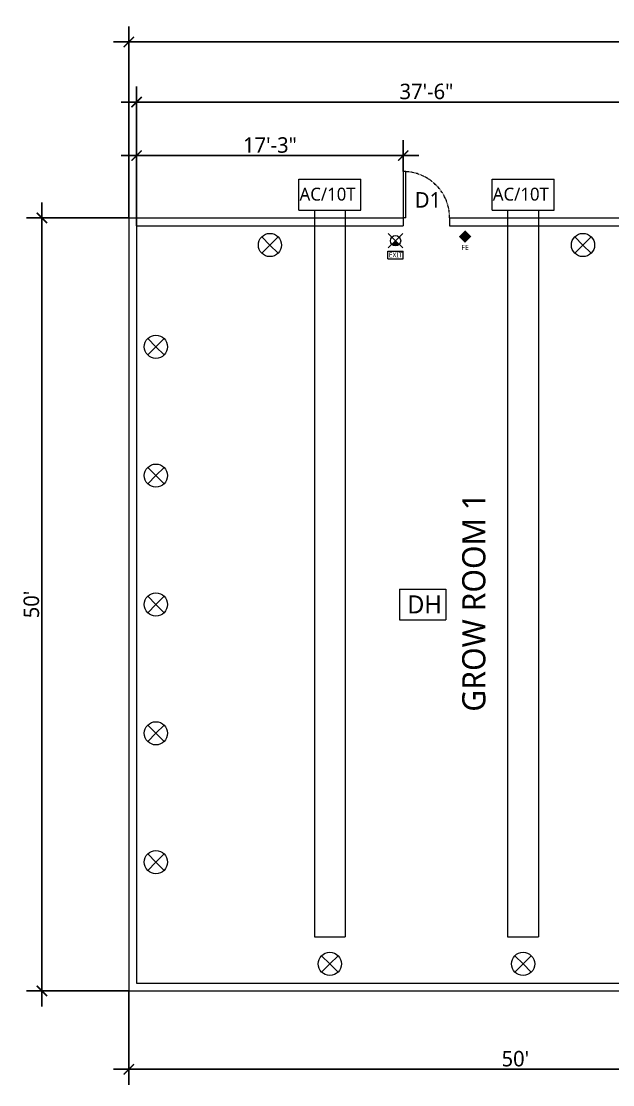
# Model space of a CAD drawing. Header units: feet. Extents: x -21894 to -15366, y -14204 to -9109.
# Drawn here: x -20604 to -20145, y -13116 to -12291 of the extents above; entities that cross this region are included whole.
import ezdxf

# ---------------------------------------------------------------- set-up
doc = ezdxf.new("R2010")
doc.units = ezdxf.units.FT
doc.header["$MEASUREMENT"] = 0
doc.linetypes.add('CENTERX2', pattern=[4, 2.5, -0.5, 0.5, -0.5])
doc.layers.get('0').update_dxf_attribs({"color": 4, "linetype": 'CENTERX2', "lineweight": 5})
doc.layers.get('Defpoints').update_dxf_attribs({"lineweight": 9})
for name, color, linetype, lineweight in [('anno', 7, 'Continuous', 9), ('caveat', 1, 'Continuous', 5), ('caveat2', 3, 'Continuous', 5), ('dim', 3, 'Continuous', 5), ('hatch', 250, 'Continuous', 5), ('pipe', 4, 'Continuous', 5), ('wall', 7, 'Continuous', 9)]:
    doc.layers.add(name, color=color, linetype=linetype, lineweight=lineweight)
doc.styles.add('building', font='Roboto_Light.ttf')
doc.dimstyles.new('building', dxfattribs={"dimtxt": 12, "dimasz": 8, "dimexe": 12, "dimexo": 0, "dimgap": 2, "dimtad": 1, "dimtoh": 1, "dimdec": 4, "dimzin": 0, "dimdsep": 46, "dimlunit": 4, "dimtxsty": 'building', "dimblk": 'ARCHTICK', "dimcen": 0.09375, "dimdle": 12, "dimclrd": 3, "dimclrt": 256, "dimadec": 0, "dimazin": 0, "dimtfac": 1, "dimtdec": 4, "dimtofl": 0, "dimtmove": 0, "dimatfit": 3, "dimfxl": 1, "dimtfillclr": 3, "dimtolj": 1, "dimtzin": 0, "dimarcsym": 0})

# ---------------------------------------------------------------- blocks, each defined once
blk = doc.blocks.new('_ArchTick')
at = {"color": 0, "linetype": 'ByBlock', "const_width": 0.15}
blk.add_lwpolyline([(-0.5, -0.5), (0.5, 0.5)], dxfattribs=at)
blk = doc.blocks.new('*D39')
at = {"layer": 'Defpoints', "color": 0, "transparency": 16777216}
for p in [(-20587.83, -12443.3), (-20520.35, -12443.3), (-20520.35, -13043.3)]:
    blk.add_point(p, dxfattribs=at)
at = {"layer": 'dim', "color": 3, "lineweight": -2, "transparency": 16777216}
blk.add_line((-20587.83, -13055.3), (-20587.83, -12431.3), dxfattribs=at)
at = {"layer": 'dim', "color": 0, "lineweight": -2, "transparency": 16777216}
for p, q in [((-20520.35, -12443.3), (-20599.83, -12443.3)), ((-20520.35, -13043.3), (-20599.83, -13043.3))]:
    blk.add_line(p, q, dxfattribs=at)
at = {"layer": 'dim', "color": 3, "lineweight": -2, "transparency": 16777216, "xscale": 8, "yscale": 8, "zscale": 8}
for p, rotation in [((-20587.83, -12443.3), 90), ((-20587.83, -13043.3), 270)]:
    blk.add_blockref('_ArchTick', p, dxfattribs=dict(at, rotation=rotation))
at = {"layer": 'dim', "transparency": 16777216, "insert": (-20596, -12743.3), "char_height": 12, "attachment_point": 5, "rotation": 90, "style": 'building'}
blk.add_mtext("\\A1;50'", dxfattribs=at)
blk = doc.blocks.new('*D40')
at = {"layer": 'Defpoints', "color": 0, "transparency": 16777216}
for p in [(-19320.35, -12306.68), (-20520.35, -12443.3), (-19320.35, -12443.3)]:
    blk.add_point(p, dxfattribs=at)
at = {"layer": 'dim', "color": 0, "lineweight": -2, "transparency": 16777216}
for p, q in [((-20520.35, -12443.3), (-20520.35, -12294.68)), ((-19320.35, -12443.3), (-19320.35, -12294.68))]:
    blk.add_line(p, q, dxfattribs=at)
at = {"layer": 'dim', "color": 3, "lineweight": -2, "transparency": 16777216}
blk.add_line((-20532.35, -12306.68), (-19308.35, -12306.68), dxfattribs=at)
at = {"layer": 'dim', "color": 3, "lineweight": -2, "transparency": 16777216, "xscale": 8, "yscale": 8, "zscale": 8, "rotation": 180}
blk.add_blockref('_ArchTick', (-20520.35, -12306.68), dxfattribs=at)
at = {"layer": 'dim', "color": 3, "lineweight": -2, "transparency": 16777216, "xscale": 8, "yscale": 8, "zscale": 8}
blk.add_blockref('_ArchTick', (-19320.35, -12306.68), dxfattribs=at)
at = {"layer": 'dim', "transparency": 16777216, "insert": (-19920.35, -12298.51), "char_height": 12, "attachment_point": 5, "style": 'building'}
blk.add_mtext("\\A1;100'", dxfattribs=at)
blk = doc.blocks.new('*D41')
at = {"layer": 'Defpoints', "color": 0, "transparency": 16777216}
for p in [(-20064.35, -12353.35), (-20514.35, -12449.3), (-20064.35, -12449.3)]:
    blk.add_point(p, dxfattribs=at)
at = {"layer": 'dim', "color": 0, "lineweight": -2, "transparency": 16777216}
for p, q in [((-20514.35, -12449.3), (-20514.35, -12341.35)), ((-20064.35, -12449.3), (-20064.35, -12341.35))]:
    blk.add_line(p, q, dxfattribs=at)
at = {"layer": 'dim', "color": 3, "lineweight": -2, "transparency": 16777216}
blk.add_line((-20526.35, -12353.35), (-20052.35, -12353.35), dxfattribs=at)
at = {"layer": 'dim', "color": 3, "lineweight": -2, "transparency": 16777216, "xscale": 8, "yscale": 8, "zscale": 8, "rotation": 180}
blk.add_blockref('_ArchTick', (-20514.35, -12353.35), dxfattribs=at)
at = {"layer": 'dim', "color": 3, "lineweight": -2, "transparency": 16777216, "xscale": 8, "yscale": 8, "zscale": 8}
blk.add_blockref('_ArchTick', (-20064.35, -12353.35), dxfattribs=at)
at = {"layer": 'dim', "transparency": 16777216, "insert": (-20289.35, -12345.18), "char_height": 12, "attachment_point": 5, "style": 'building'}
blk.add_mtext('\\A1;37\'-6"', dxfattribs=at)
blk = doc.blocks.new('*D37')
at = {"layer": 'Defpoints', "color": 0, "transparency": 16777216}
for p in [(-20520.35, -13043.3), (-19920.35, -13079.3), (-20520.35, -13104.07)]:
    blk.add_point(p, dxfattribs=at)
at = {"layer": 'dim', "color": 0, "lineweight": -2, "transparency": 16777216}
for p, q in [((-20520.35, -13043.3), (-20520.35, -13116.07)), ((-19920.35, -13079.3), (-19920.35, -13116.07))]:
    blk.add_line(p, q, dxfattribs=at)
at = {"layer": 'dim', "color": 3, "lineweight": -2, "transparency": 16777216}
blk.add_line((-19908.35, -13104.07), (-20532.35, -13104.07), dxfattribs=at)
at = {"layer": 'dim', "color": 3, "lineweight": -2, "transparency": 16777216, "xscale": 8, "yscale": 8, "zscale": 8, "rotation": 180}
blk.add_blockref('_ArchTick', (-20520.35, -13104.07), dxfattribs=at)
at = {"layer": 'dim', "color": 3, "lineweight": -2, "transparency": 16777216, "xscale": 8, "yscale": 8, "zscale": 8}
blk.add_blockref('_ArchTick', (-19920.35, -13104.07), dxfattribs=at)
at = {"layer": 'dim', "transparency": 16777216, "insert": (-20220.35, -13095.91), "char_height": 12, "attachment_point": 5, "style": 'building'}
blk.add_mtext("\\A1;50'", dxfattribs=at)
blk = doc.blocks.new('*D29')
at = {"layer": 'Defpoints', "color": 0, "transparency": 16777216}
for p in [(-20307.35, -12394.91), (-20307.35, -12407.3), (-20514.35, -12443.3)]:
    blk.add_point(p, dxfattribs=at)
at = {"layer": 'dim', "color": 0, "lineweight": -2, "transparency": 16777216}
for p, q in [((-20514.35, -12443.3), (-20514.35, -12382.91)), ((-20307.35, -12407.3), (-20307.35, -12382.91))]:
    blk.add_line(p, q, dxfattribs=at)
at = {"layer": 'dim', "color": 3, "lineweight": -2, "transparency": 16777216}
blk.add_line((-20526.35, -12394.91), (-20295.35, -12394.91), dxfattribs=at)
at = {"layer": 'dim', "color": 3, "lineweight": -2, "transparency": 16777216, "xscale": 8, "yscale": 8, "zscale": 8, "rotation": 180}
blk.add_blockref('_ArchTick', (-20514.35, -12394.91), dxfattribs=at)
at = {"layer": 'dim', "color": 3, "lineweight": -2, "transparency": 16777216, "xscale": 8, "yscale": 8, "zscale": 8}
blk.add_blockref('_ArchTick', (-20307.35, -12394.91), dxfattribs=at)
at = {"layer": 'dim', "transparency": 16777216, "insert": (-20410.85, -12386.75), "char_height": 12, "attachment_point": 5, "style": 'building'}
blk.add_mtext('\\A1;17\'-3"', dxfattribs=at)

msp = doc.modelspace()

# ---------------------------------------------------------------- hatches: boundary and pattern name
at = {"layer": 'caveat2'}
h = msp.add_hatch(color=256, dxfattribs=at)
h.dxf.hatch_style = 1
h.paths.add_polyline_path([(-20313.3509, -12460.96153), (-20316.17933, -12463.78996, 0.414213562), (-20310.52247, -12463.78996)])
h = msp.add_hatch(color=256, dxfattribs=at)
h.dxf.hatch_style = 1
h.paths.add_polyline_path([(-20313.3509, -12460.96153), (-20316.17933, -12463.78996, 0.414213562), (-20310.52247, -12463.78996)])
at = {"layer": 'hatch'}
h = msp.add_hatch(color=256, dxfattribs=at)
h.dxf.hatch_style = 1
h.paths.add_polyline_path([(-20263.65802, -12457.76536), (-20259.3509, -12462.07248), (-20255.04378, -12457.76536), (-20259.3509, -12453.45824)])

# ---------------------------------------------------------------- linework, layer by layer
msp.add_arc((-20307.3509, -12443.30468), 36, 0, 90)
at = {"layer": 'anno'}
for p, q in [((-20307.3509, -12407.30468), (-20307.3509, -12443.30468)), ((-20520.3509, -12443.30468), (-20307.3509, -12443.30468)), ((-20520.3509, -12443.30468), (-20520.3509, -13043.30468)), ((-20307.3509, -12443.30468), (-20307.3509, -12449.30468)), ((-20271.3509, -12443.30468), (-19938.3509, -12443.30468)), ((-20271.3509, -12443.30468), (-20271.3509, -12449.30468)), ((-20514.3509, -12449.30468), (-20307.3509, -12449.30468)), ((-20514.3509, -12449.30468), (-20514.3509, -13037.30468)), ((-20271.3509, -12449.30468), (-20064.3509, -12449.30468)), ((-20514.3509, -13037.30468), (-20064.3509, -13037.30468)), ((-20520.3509, -13043.30468), (-19918.3509, -13043.30468))]:
    msp.add_line(p, q, dxfattribs=at)
at = {"layer": 'caveat', "const_width": 0.71785}
msp.add_lwpolyline([(-20259.3509, -12462.07248), (-20255.04378, -12457.76536), (-20259.3509, -12453.45824), (-20263.65802, -12457.76536)], close=True, dxfattribs=at)
at = {"layer": 'caveat2'}
for p, q in [((-20313.3509, -12460.96153), (-20319.00775, -12455.30468)), ((-20313.3509, -12460.96153), (-20319.00775, -12455.30468)), ((-20313.3509, -12460.96153), (-20307.69404, -12455.30468)), ((-20313.3509, -12460.96153), (-20307.69404, -12455.30468)), ((-20313.3509, -12460.96153), (-20319.00775, -12466.61839)), ((-20313.3509, -12460.96153), (-20319.00775, -12466.61839)), ((-20313.3509, -12460.96153), (-20307.69404, -12466.61839)), ((-20313.3509, -12460.96153), (-20307.69404, -12466.61839)), ((-20319.3509, -12468.96153), (-20307.3509, -12468.96153)), ((-20319.3509, -12474.96153), (-20319.3509, -12468.96153)), ((-20319.3509, -12468.96153), (-20307.3509, -12468.96153)), ((-20319.3509, -12474.96153), (-20319.3509, -12468.96153)), ((-20307.3509, -12474.96153), (-20307.3509, -12468.96153)), ((-20307.3509, -12474.96153), (-20307.3509, -12468.96153)), ((-20319.3509, -12474.96153), (-20307.3509, -12474.96153)), ((-20319.3509, -12474.96153), (-20307.3509, -12474.96153))]:
    msp.add_line(p, q, dxfattribs=at)
msp.add_circle((-20313.3509, -12460.96153), 4, dxfattribs=at)
msp.add_circle((-20313.3509, -12460.96153), 4, dxfattribs=at)
at = {"layer": 'pipe'}
for p, q in [((-20388.3509, -12413.30468), (-20340.3509, -12413.30468)), ((-20388.3509, -12437.30468), (-20388.3509, -12413.30468)), ((-20340.3509, -12437.30468), (-20340.3509, -12413.30468)), ((-20238.3509, -12413.30468), (-20190.3509, -12413.30468)), ((-20238.3509, -12437.30468), (-20238.3509, -12413.30468)), ((-20190.3509, -12437.30468), (-20190.3509, -12413.30468)), ((-20388.3509, -12437.30468), (-20340.3509, -12437.30468)), ((-20376.3509, -12437.30468), (-20376.3509, -13001.30468)), ((-20352.3509, -12437.30468), (-20352.3509, -13001.30468)), ((-20238.3509, -12437.30468), (-20190.3509, -12437.30468)), ((-20226.3509, -12437.30468), (-20226.3509, -13001.30468)), ((-20202.3509, -12437.30468), (-20202.3509, -13001.30468)), ((-20410.8509, -12464.30468), (-20417.21486, -12457.94072)), ((-20410.8509, -12464.30468), (-20404.48694, -12457.94072)), ((-20167.8509, -12464.30468), (-20174.21486, -12457.94072)), ((-20167.8509, -12464.30468), (-20161.48694, -12457.94072)), ((-20410.8509, -12464.30468), (-20417.21486, -12470.66864)), ((-20410.8509, -12464.30468), (-20404.48694, -12470.66864)), ((-20167.8509, -12464.30468), (-20174.21486, -12470.66864)), ((-20167.8509, -12464.30468), (-20161.48694, -12470.66864)), ((-20499.3509, -12543.30468), (-20505.71486, -12536.94072)), ((-20499.3509, -12543.30468), (-20492.98694, -12536.94072)), ((-20499.3509, -12543.30468), (-20505.71486, -12549.66864)), ((-20499.3509, -12543.30468), (-20492.98694, -12549.66864)), ((-20499.3509, -12643.30468), (-20505.71486, -12636.94072)), ((-20499.3509, -12643.30468), (-20492.98694, -12636.94072)), ((-20499.3509, -12643.30468), (-20505.71486, -12649.66864)), ((-20499.3509, -12643.30468), (-20492.98694, -12649.66864)), ((-20310.3509, -12731.30468), (-20274.3509, -12731.30468)), ((-20310.3509, -12731.30468), (-20310.3509, -12755.30468)), ((-20274.3509, -12731.30468), (-20274.3509, -12755.30468)), ((-20499.3509, -12743.30468), (-20505.71486, -12736.94072)), ((-20499.3509, -12743.30468), (-20505.71486, -12749.66864)), ((-20499.3509, -12743.30468), (-20492.98694, -12736.94072)), ((-20499.3509, -12743.30468), (-20492.98694, -12749.66864)), ((-20310.3509, -12755.30468), (-20274.3509, -12755.30468)), ((-20499.3509, -12843.30468), (-20505.71486, -12836.94072)), ((-20499.3509, -12843.30468), (-20505.71486, -12849.66864)), ((-20499.3509, -12843.30468), (-20492.98694, -12836.94072)), ((-20499.3509, -12843.30468), (-20492.98694, -12849.66864)), ((-20499.3509, -12943.30468), (-20505.71486, -12936.94072)), ((-20499.3509, -12943.30468), (-20492.98694, -12936.94072)), ((-20499.3509, -12943.30468), (-20505.71486, -12949.66864)), ((-20499.3509, -12943.30468), (-20492.98694, -12949.66864)), ((-20376.3509, -13001.30468), (-20352.3509, -13001.30468)), ((-20226.3509, -13001.30468), (-20202.3509, -13001.30468)), ((-20364.3509, -13022.30468), (-20370.71486, -13015.94072)), ((-20364.3509, -13022.30468), (-20357.98694, -13015.94072)), ((-20214.3509, -13022.30468), (-20220.71486, -13015.94072)), ((-20214.3509, -13022.30468), (-20207.98694, -13015.94072)), ((-20364.3509, -13022.30468), (-20370.71486, -13028.66864)), ((-20364.3509, -13022.30468), (-20357.98694, -13028.66864)), ((-20214.3509, -13022.30468), (-20220.71486, -13028.66864)), ((-20214.3509, -13022.30468), (-20207.98694, -13028.66864))]:
    msp.add_line(p, q, dxfattribs=at)
for centre in [(-20410.8509, -12464.30468), (-20167.8509, -12464.30468), (-20499.3509, -12543.30468), (-20499.3509, -12643.30468), (-20499.3509, -12743.30468), (-20499.3509, -12843.30468), (-20499.3509, -12943.30468), (-20364.3509, -13022.30468), (-20214.3509, -13022.30468)]:
    msp.add_circle(centre, 9, dxfattribs=at)
at = {"layer": 'wall'}
for p, q in [((-20305.3509, -12407.30468), (-20307.3509, -12407.30468)), ((-20305.3509, -12443.30468), (-20305.3509, -12407.30468)), ((-20305.3509, -12443.30468), (-20307.3509, -12443.30468))]:
    msp.add_line(p, q, dxfattribs=at)

# ---------------------------------------------------------------- texts
at = {"layer": 'anno', "insert": (-20298.3509, -12423.28408), "char_height": 12, "attachment_point": 1, "style": 'building'}
msp.add_mtext_dynamic_manual_height_columns('D1', width=15.3979831, gutter_width=1, heights=[0], dxfattribs=at)
at = {"layer": 'anno', "insert": (-20261.61352, -12826.55485), "char_height": 18, "attachment_point": 1, "rotation": 90, "style": 'building'}
msp.add_mtext_dynamic_manual_height_columns('GROW ROOM 1', width=165.2860043, gutter_width=1, heights=[0], dxfattribs=at)
at = {"layer": 'caveat', "insert": (-20262.25274, -12464.22603), "char_height": 4, "attachment_point": 1, "style": 'building'}
msp.add_mtext_dynamic_manual_height_columns('FE', width=5.8036917, gutter_width=0.35893, heights=[0], dxfattribs=at)
at = {"layer": 'caveat2', "insert": (-20318.68731, -12469.96153), "char_height": 4, "attachment_point": 1, "style": 'building'}
msp.add_mtext_dynamic_manual_height_columns('EXIT', width=4.8364098, gutter_width=0.29911, heights=[0], dxfattribs=at)
msp.add_mtext_dynamic_manual_height_columns('EXIT', width=4.8364098, gutter_width=0.29911, heights=[0], dxfattribs=at)
at = {"layer": 'pipe', "attachment_point": 1, "style": 'building'}
for s, width, gutter_width, insert, char_height in [('AC/10T', 47.0127754, 1, (-20387.85729, -12419.80674), 10), ('AC/10T', 47.0127754, 1, (-20237.85729, -12419.80674), 10), ('DH', 23.8269013, 2, (-20304.26435, -12736.30468), 14)]:
    msp.add_mtext_dynamic_manual_height_columns(s, width=width, gutter_width=gutter_width, heights=[0], dxfattribs=dict(at, insert=insert, char_height=char_height))

# ---------------------------------------------------------------- dimensions: what is measured, and where the dimension line sits
at = {"layer": 'dim'}
for base, p1, p2, picture, middle in [((-19320.3509, -12306.67858), (-20520.3509, -12443.30468), (-19320.3509, -12443.30468), '*D40', (-19920.3509, -12298.51375)), ((-20520.3509, -13104.07059), (-19920.3509, -13079.30468), (-20520.3509, -13043.30468), '*D37', (-20220.3509, -13095.90575))]:
    dim = msp.add_linear_dim(base=base, p1=p1, p2=p2, dimstyle='building', dxfattribs=at)
    dim.commit()
    dim.dimension.update_dxf_attribs({"geometry": picture, "text_midpoint": middle})
for base, p1, p2, picture, middle in [((-20064.3509, -12353.34756), (-20514.3509, -12449.30468), (-20064.3509, -12449.30468), '*D41', (-20289.3509, -12353.34756)), ((-20307.3509, -12394.91475), (-20514.3509, -12443.30468), (-20307.3509, -12407.30468), '*D29', (-20410.8509, -12394.91475))]:
    dim = msp.add_linear_dim(base=base, p1=p1, p2=p2, dimstyle='building', dxfattribs=at)
    dim.commit()
    dim.dimension.update_dxf_attribs({"geometry": picture, "text_midpoint": middle, "dimtype": 160})
dim = msp.add_linear_dim(base=(-20587.83173, -12443.30468), p1=(-20520.3509, -13043.30468), p2=(-20520.3509, -12443.30468), angle=90, dimstyle='building', dxfattribs=at)
dim.commit()
dim.dimension.update_dxf_attribs({"geometry": '*D39', "text_midpoint": (-20595.99657, -12743.30468)})

doc.saveas('drawing.dxf')
